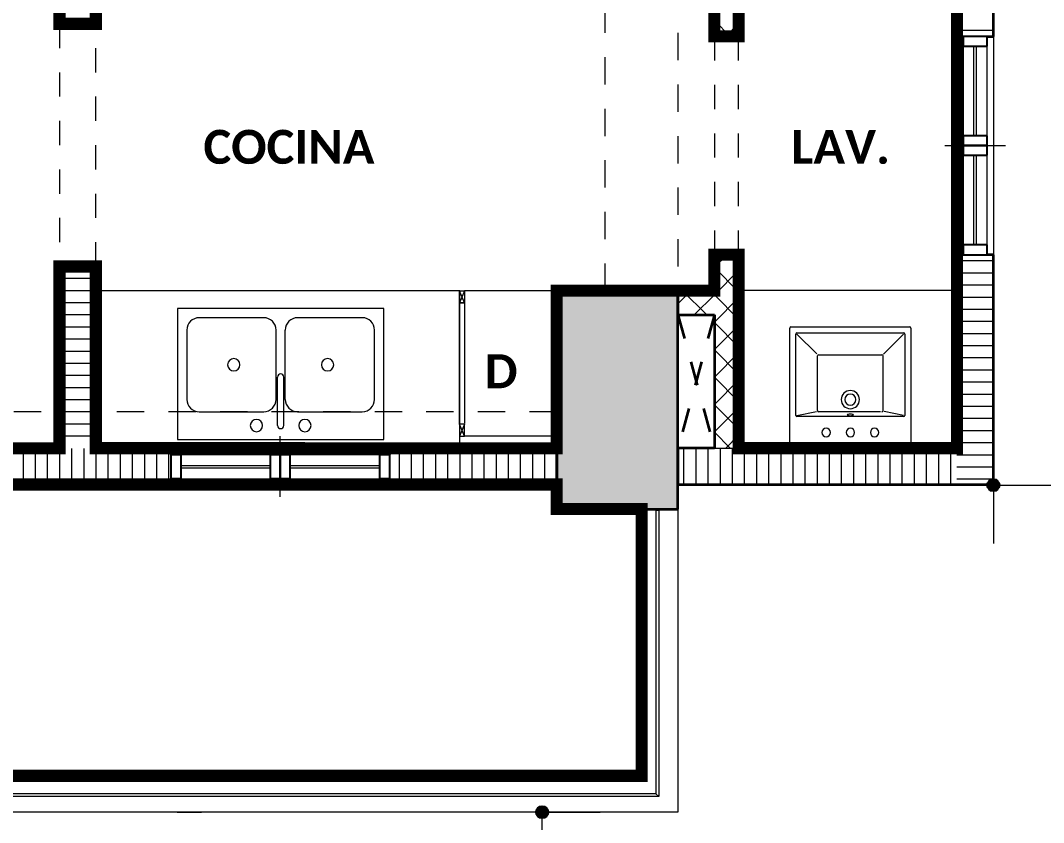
# Model space of a CAD drawing. Header units: metres. Extents: x -144 to 1000, y -717 to 29.
# Drawn here: x 563.751 to 567.968, y -569.413 to -566.106 of the extents above; entities that cross this region are included whole.
import ezdxf

# ---------------------------------------------------------------- set-up
doc = ezdxf.new("R2010")
doc.units = ezdxf.units.M
doc.linetypes.add('Basculante', pattern=[0.11625, 0.075, -0.04125])
doc.linetypes.add('basculante modificado', pattern=[0.18, 0.1125, -0.0675])
doc.layers.get('0').update_dxf_attribs({"color": 1})
doc.layers.add('00-MEDICION', color=30, linetype='Continuous')
for name, color, linetype, lineweight in [('A-ANNO-DIMS', 1, 'Continuous', 9), ('A-DETL', 1, 'Continuous', 9), ('A-DETL-GENF', 1, 'Continuous', 9), ('A-DETL-MEDM', 1, 'Continuous', 30), ('A-FLOR', 2, 'Continuous', 9), ('A-FLOR-HRAL', 1, 'Continuous', 9), ('A-GLAZ', 1, 'Continuous', 9), ('A-WALL', 4, 'Continuous', 9), ('G-ANNO-TEXT', 2, 'Continuous', 9), ('I-FURN', 2, 'Continuous', 9), ('P-SANR-FIXT', 1, 'Continuous', 9), ('S-COLS', 7, 'Continuous', 9)]:
    doc.layers.add(name, color=color, linetype=linetype, lineweight=lineweight)
doc.layers.add('A-WALL-PATT', color=7, linetype='Continuous', lineweight=35, true_color=0x9c9c9c)
doc.styles.add('Calibri_B', font='calibrib.ttf', dxfattribs={"height": 0.165})

# ---------------------------------------------------------------- blocks, each defined once
blk = doc.blocks.new('O')
at = {"layer": 'S-COLS', "true_color": 0x5c5c5c}
h = blk.add_hatch(color=251, dxfattribs=at)
h.paths.add_polyline_path([(553.0027, -505.1188), (553.5027, -505.1188), (553.5027, -504.2188), (553.0027, -504.2188), (553.0027, -504.9427)])
h.paths.add_polyline_path([(570.8025, -505.1188), (571.3025, -505.1188), (571.3025, -504.2188), (570.8025, -504.2188), (570.8025, -504.9427)])
h.paths.add_polyline_path([(561.2027, -505.1187), (561.2027, -504.2187), (560.7027, -504.2187), (560.7027, -505.1187)])
h.paths.add_polyline_path([(557.3242, -497.4187), (558.9027, -497.4187), (558.9024, -496.9188), (557.2025, -496.9188), (557.2025, -494.7688), (558.9028, -494.7688), (558.9024, -494.2688), (556.9025, -494.2688), (556.9025, -497.4187), (557.0866, -497.4187)])
h.paths.add_polyline_path([(567.1118, -497.4187), (567.5028, -497.4187), (567.5028, -494.2687), (567.0028, -494.2687), (567.0028, -497.4187)])
h.paths.add_polyline_path([(570.9028, -497.4187), (571.3028, -497.4187), (571.3028, -496.7188), (570.9028, -496.7188), (570.9028, -497.3138)])
h.paths.add_polyline_path([(560.7027, -497.4187), (561.2027, -497.4187), (561.2027, -496.5187), (560.7027, -496.5187), (560.7027, -497.3138)])
h.paths.add_polyline_path([(553.5027, -497.4187), (553.5027, -496.7188), (553.0027, -496.7188), (553.0027, -497.4187), (553.2754, -497.4187)])
h.paths.add_polyline_path([(560.7028, -495.1688), (561.2028, -495.1688), (561.2028, -494.2688), (560.7028, -494.2688), (560.7028, -494.2981)])
h.paths.add_polyline_path([(553.5025, -494.9688), (553.5025, -494.2677), (553.0025, -494.2688), (553.0025, -494.9688), (553.2775, -494.9688)])
h.paths.add_polyline_path([(571.0784, -494.9688), (571.3028, -494.9688), (571.3028, -494.2677), (570.9028, -494.2677), (570.9028, -494.9688), (570.9839, -494.9688)])
h.paths.add_polyline_path([(560.7777, -486.2688), (561.2027, -486.2688), (561.2027, -485.3688), (560.7027, -485.3688), (560.7027, -486.2688)])
h.paths.add_polyline_path([(571.3027, -486.2688), (571.3027, -485.3688), (570.8027, -485.3688), (570.8027, -486.2688), (571.2277, -486.2688)])
h.paths.add_polyline_path([(553.2027, -485.6688), (554.1027, -485.6688), (554.1027, -485.1688), (553.2027, -485.1688), (553.2027, -485.5388)])
at = {"layer": 'A-DETL', "color": 7, "linetype": 'basculante modificado'}
for p, q in [((571.0025, -504.2187), (571.0025, -497.4187)), ((571.3025, -497.4187), (571.3025, -504.2187)), ((570.8025, -504.7177), (561.2027, -504.7177)), ((561.2018, -505.0177), (570.8025, -505.0177))]:
    blk.add_line(p, q, dxfattribs=at)
at = {"layer": 'A-DETL', "color": 7, "linetype": 'Basculante', "lineweight": 35}
for p, q in [((571.4527, -504.3188), (571.3025, -504.8677)), ((571.3025, -504.3188), (571.4527, -504.8677))]:
    blk.add_line(p, q, dxfattribs=at)
at = {"layer": 'A-DETL', "color": 253, "true_color": 0xb6b6b6}
blk.add_line((569.238, -506.3686), (569.338, -506.3686), dxfattribs=at)
at = {"layer": 'A-DETL-GENF', "linetype": 'Basculante'}
for p, q in [((568.753, -503.1187), (568.753, -504.1187)), ((568.903, -504.1187), (568.903, -503.1187)), ((571.4527, -503.1702), (571.4527, -504.0702)), ((571.5527, -504.0702), (571.5527, -503.1702))]:
    blk.add_line(p, q, dxfattribs=at)
at = {"layer": 'A-DETL-GENF', "lineweight": 25}
for p, q in [((572.4777, -503.1702), (572.4777, -503.2102)), ((572.5777, -503.1702), (572.4777, -503.1702)), ((572.5777, -503.2102), (572.5777, -503.1702)), ((572.4777, -503.2102), (572.5777, -503.2102)), ((572.4777, -503.5802), (572.4777, -503.6202)), ((572.5777, -503.5802), (572.4777, -503.5802)), ((572.5777, -503.6202), (572.5777, -503.5802)), ((572.4777, -503.6202), (572.5777, -503.6202)), ((572.4777, -503.6202), (572.4777, -503.6602)), ((572.5777, -503.6202), (572.4777, -503.6202)), ((572.4777, -503.6602), (572.5777, -503.6602)), ((572.5777, -503.6602), (572.5777, -503.6202)), ((572.4777, -504.0302), (572.4777, -504.0702)), ((572.5777, -504.0302), (572.4777, -504.0302)), ((572.5777, -504.0702), (572.5777, -504.0302)), ((572.4777, -504.0702), (572.5777, -504.0702)), ((569.213, -504.8938), (569.253, -504.8938)), ((569.213, -504.9938), (569.213, -504.8938)), ((569.253, -504.8938), (569.253, -504.9938)), ((569.623, -504.8938), (569.663, -504.8938)), ((569.623, -504.9938), (569.623, -504.8938)), ((569.663, -504.8938), (569.703, -504.8938)), ((569.663, -504.9938), (569.663, -504.8938)), ((569.663, -504.8938), (569.663, -504.9938)), ((569.703, -504.8938), (569.703, -504.9938)), ((570.073, -504.8938), (570.113, -504.8938)), ((570.073, -504.9938), (570.073, -504.8938)), ((570.113, -504.8938), (570.113, -504.9938)), ((569.253, -504.9938), (569.213, -504.9938)), ((569.663, -504.9938), (569.623, -504.9938)), ((569.703, -504.9938), (569.663, -504.9938)), ((570.113, -504.9938), (570.073, -504.9938))]:
    blk.add_line(p, q, dxfattribs=at)
at = {"layer": 'A-DETL-GENF'}
for p, q in [((572.4777, -503.5802), (572.4777, -503.2102)), ((572.5227, -503.5802), (572.5227, -503.2102)), ((572.5327, -503.5802), (572.5327, -503.2102)), ((572.5777, -503.5802), (572.5777, -503.2102)), ((572.4777, -504.0302), (572.4777, -503.6602)), ((572.5227, -504.0302), (572.5227, -503.6602)), ((572.5327, -504.0302), (572.5327, -503.6602)), ((572.5777, -504.0302), (572.5777, -503.6602)), ((569.253, -504.8938), (569.623, -504.8938)), ((569.703, -504.8938), (570.073, -504.8938)), ((569.253, -504.9388), (569.623, -504.9388)), ((569.253, -504.9488), (569.623, -504.9488)), ((569.703, -504.9388), (570.073, -504.9388)), ((569.703, -504.9488), (570.073, -504.9488)), ((569.253, -504.9938), (569.623, -504.9938)), ((569.703, -504.9938), (570.073, -504.9938))]:
    blk.add_line(p, q, dxfattribs=at)
at = {"layer": 'A-DETL-MEDM'}
for p, q in [((568.903, -503.1187), (568.753, -503.1187)), ((571.5527, -503.1702), (571.4527, -503.1702)), ((571.4527, -504.0702), (571.5527, -504.0702)), ((568.753, -504.1187), (568.903, -504.1187))]:
    blk.add_line(p, q, dxfattribs=at)
at = {"layer": 'A-FLOR'}
for p, q in [((570.4027, -504.2187), (568.903, -504.2187)), ((570.4027, -504.8677), (570.4027, -504.2187)), ((572.4527, -504.2177), (571.5527, -504.2177)), ((568.903, -504.8677), (570.4027, -504.8677))]:
    blk.add_line(p, q, dxfattribs=at)
at = {"layer": 'A-FLOR-HRAL'}
for p, q in [((571.2117, -505.1236), (571.2237, -505.1236)), ((571.2117, -505.1236), (571.2117, -506.2926)), ((571.2237, -505.1236), (571.2237, -506.3046)), ((571.2117, -506.2926), (565.6527, -506.2926)), ((571.2237, -506.3046), (565.6527, -506.3046)), ((571.2237, -506.3046), (571.2117, -506.2926))]:
    blk.add_line(p, q, dxfattribs=at)
at = {"layer": 'A-GLAZ'}
for p, q in [((572.4777, -503.1702), (572.5777, -503.1702)), ((572.4777, -503.1702), (572.4777, -503.6202)), ((572.5777, -503.6202), (572.5777, -503.1702)), ((572.4027, -503.6202), (572.6527, -503.6202)), ((572.4777, -503.6202), (572.5777, -503.6202)), ((572.4777, -503.6202), (572.5777, -503.6202)), ((572.4777, -503.6202), (572.4777, -504.0702)), ((572.5777, -504.0702), (572.5777, -503.6202)), ((572.4777, -504.0702), (572.5777, -504.0702)), ((569.663, -505.0688), (569.663, -504.8188)), ((569.663, -504.8938), (569.213, -504.8938)), ((569.213, -504.8938), (569.213, -504.9938)), ((570.113, -504.8938), (569.663, -504.8938)), ((569.663, -504.8938), (569.663, -504.9938)), ((569.663, -504.8938), (569.663, -504.9938)), ((570.113, -504.8938), (570.113, -504.9938)), ((569.213, -504.9938), (569.663, -504.9938)), ((569.663, -504.9938), (570.113, -504.9938))]:
    blk.add_line(p, q, dxfattribs=at)
at = {"layer": 'A-WALL', "lineweight": 35}
for p, q in [((568.753, -499.1187), (568.753, -503.1187)), ((568.903, -503.1187), (568.903, -502.3727)), ((571.4527, -502.3727), (571.4527, -503.1702)), ((571.5527, -503.1702), (571.5527, -502.3727)), ((572.4527, -502.3727), (572.4527, -503.1702)), ((572.6027, -503.1702), (572.6027, -502.3727)), ((572.4527, -503.1702), (572.4777, -503.1702)), ((572.5777, -503.1702), (572.6027, -503.1702)), ((571.4527, -504.0702), (571.4527, -504.2188)), ((571.5527, -504.8677), (571.5527, -504.0702)), ((572.4527, -504.0702), (572.4527, -504.8677)), ((572.4777, -504.0702), (572.4527, -504.0702)), ((572.6027, -504.0702), (572.5777, -504.0702)), ((572.6027, -505.0177), (572.6027, -504.0702)), ((568.753, -504.1187), (568.753, -504.8688)), ((568.903, -504.8688), (568.903, -504.1187)), ((571.4527, -504.2188), (571.3025, -504.2188)), ((571.3025, -504.2188), (571.3025, -504.3188)), ((571.3025, -504.3188), (571.4527, -504.3188)), ((571.4527, -504.3188), (571.4527, -504.8677)), ((568.753, -504.8688), (568.4529, -504.8688)), ((569.213, -504.8688), (568.903, -504.8688)), ((569.213, -504.8938), (569.213, -504.8688)), ((570.8027, -504.8688), (570.113, -504.8688)), ((570.113, -504.8688), (570.113, -504.8938)), ((570.8027, -505.0188), (570.8027, -504.8688)), ((571.4527, -504.8677), (571.3025, -504.8677)), ((571.3025, -504.8677), (571.3025, -505.0177)), ((572.4527, -504.8677), (571.5527, -504.8677)), ((569.213, -505.0188), (569.213, -504.9938)), ((570.113, -504.9938), (570.113, -505.0188)), ((568.4529, -505.0188), (569.213, -505.0188)), ((570.113, -505.0188), (570.8027, -505.0188)), ((571.3025, -505.0177), (572.6027, -505.0177))]:
    blk.add_line(p, q, dxfattribs=at)
at = {"layer": 'A-WALL'}
for p, q in [((572.4527, -504.0702), (572.4527, -503.1702)), ((572.6027, -503.1702), (572.6027, -504.0702)), ((569.213, -504.8688), (570.113, -504.8688)), ((571.4527, -504.8677), (571.5527, -504.8677)), ((570.113, -505.0188), (569.213, -505.0188)), ((571.1525, -506.2186), (571.1525, -505.1188)), ((571.3025, -505.1188), (571.3025, -506.3686)), ((565.6527, -506.2186), (571.1525, -506.2186)), ((571.3025, -506.3686), (565.6527, -506.3686))]:
    blk.add_line(p, q, dxfattribs=at)
at = {"layer": 'A-WALL-PATT', "color": 8, "lineweight": 5, "true_color": 0x747474}
for p, q in [((571.5179, -503.1702), (571.4527, -503.105)), ((571.4997, -503.1702), (571.5527, -503.1172)), ((571.4527, -504.1223), (571.5048, -504.0702)), ((571.5527, -504.1101), (571.5128, -504.0702)), ((571.5527, -504.2232), (571.4527, -504.1232)), ((571.4527, -504.2354), (571.5527, -504.1354)), ((571.3025, -504.2725), (571.3562, -504.2188)), ((571.4219, -504.3188), (571.3219, -504.2188)), ((571.3694, -504.3188), (571.4527, -504.2354)), ((571.4527, -504.2364), (571.4351, -504.2188)), ((571.5527, -504.3364), (571.4527, -504.2364)), ((571.4527, -504.3486), (571.5527, -504.2486)), ((571.3088, -504.3188), (571.3025, -504.3125)), ((571.5527, -504.4495), (571.4527, -504.3495)), ((571.4527, -504.4617), (571.5527, -504.3617)), ((571.5527, -504.5626), (571.4527, -504.4626)), ((571.4527, -504.5748), (571.5527, -504.4748)), ((571.5527, -504.6758), (571.4527, -504.5758)), ((571.4527, -504.688), (571.5527, -504.588)), ((571.5527, -504.7889), (571.4527, -504.6889)), ((571.4527, -504.8011), (571.5527, -504.7011)), ((571.5183, -504.8677), (571.4527, -504.802)), ((571.4992, -504.8677), (571.5527, -504.8142))]:
    blk.add_line(p, q, dxfattribs=at)
at = {"layer": 'A-WALL-PATT', "color": 8, "lineweight": 5, "true_color": 0x727272}
for p, q in [((572.4527, -503.1448), (572.6027, -503.1448)), ((568.903, -504.1188), (568.753, -504.1188)), ((572.4527, -504.0948), (572.6027, -504.0948)), ((572.4527, -504.1448), (572.6027, -504.1448)), ((568.903, -504.1688), (568.753, -504.1688)), ((572.4527, -504.1948), (572.6027, -504.1948)), ((568.903, -504.2188), (568.753, -504.2188)), ((572.4527, -504.2448), (572.6027, -504.2448)), ((568.903, -504.2688), (568.753, -504.2688)), ((568.903, -504.3188), (568.753, -504.3188)), ((572.4527, -504.2948), (572.6027, -504.2948)), ((568.903, -504.3688), (568.753, -504.3688)), ((572.4527, -504.3448), (572.6027, -504.3448)), ((568.903, -504.4188), (568.753, -504.4188)), ((572.4527, -504.3948), (572.6027, -504.3948)), ((572.4527, -504.4448), (572.6027, -504.4448)), ((568.903, -504.4688), (568.753, -504.4688)), ((572.4527, -504.4948), (572.6027, -504.4948)), ((568.903, -504.5188), (568.753, -504.5188)), ((572.4527, -504.5448), (572.6027, -504.5448)), ((568.903, -504.5688), (568.753, -504.5688)), ((568.903, -504.6188), (568.753, -504.6188)), ((572.4527, -504.5948), (572.6027, -504.5948)), ((568.903, -504.6688), (568.753, -504.6688)), ((572.4527, -504.6448), (572.6027, -504.6448)), ((572.4527, -504.6948), (572.6027, -504.6948)), ((568.903, -504.7188), (568.753, -504.7188)), ((572.4527, -504.7448), (572.6027, -504.7448)), ((568.903, -504.7688), (568.753, -504.7688)), ((572.4527, -504.7948), (572.6027, -504.7948)), ((568.903, -504.8188), (568.753, -504.8188)), ((568.6027, -504.8688), (568.6027, -505.0188)), ((568.6527, -504.8688), (568.6527, -505.0188)), ((568.7027, -504.8688), (568.7027, -505.0188)), ((568.7527, -504.8688), (568.7527, -505.0188)), ((568.8027, -504.8688), (568.8027, -505.0188)), ((568.8527, -504.8688), (568.8527, -505.0188)), ((568.9027, -504.8688), (568.9027, -505.0188)), ((568.9527, -504.8688), (568.9527, -505.0188)), ((569.0027, -504.8688), (569.0027, -505.0188)), ((569.0527, -504.8688), (569.0527, -505.0188)), ((569.1027, -504.8688), (569.1027, -505.0188)), ((569.1527, -504.8688), (569.1527, -505.0188)), ((569.2027, -504.8688), (569.2027, -505.0188)), ((570.1527, -504.8688), (570.1527, -505.0188)), ((570.2027, -504.8688), (570.2027, -505.0188)), ((570.2527, -504.8688), (570.2527, -505.0188)), ((570.3027, -504.8688), (570.3027, -505.0188)), ((570.3527, -504.8688), (570.3527, -505.0188)), ((570.4027, -504.8688), (570.4027, -505.0188)), ((570.4527, -504.8688), (570.4527, -505.0188)), ((570.5027, -504.8688), (570.5027, -505.0188)), ((570.5527, -504.8688), (570.5527, -505.0188)), ((570.6027, -504.8688), (570.6027, -505.0188)), ((570.6527, -504.8688), (570.6527, -505.0188)), ((570.7027, -504.8688), (570.7027, -505.0188)), ((570.7527, -504.8688), (570.7527, -505.0188)), ((571.3273, -505.0177), (571.3273, -504.8677)), ((571.3773, -505.0177), (571.3773, -504.8677)), ((571.4273, -505.0177), (571.4273, -504.8677)), ((571.4773, -505.0177), (571.4773, -504.8677)), ((571.5273, -505.0177), (571.5273, -504.8677)), ((571.5773, -505.0177), (571.5773, -504.8677)), ((571.6273, -505.0177), (571.6273, -504.8677)), ((571.6773, -505.0177), (571.6773, -504.8677)), ((571.7273, -505.0177), (571.7273, -504.8677)), ((571.7773, -505.0177), (571.7773, -504.8677)), ((571.8273, -505.0177), (571.8273, -504.8677)), ((571.8773, -505.0177), (571.8773, -504.8677)), ((571.9273, -505.0177), (571.9273, -504.8677)), ((571.9773, -505.0177), (571.9773, -504.8677)), ((572.0273, -505.0177), (572.0273, -504.8677)), ((572.0773, -505.0177), (572.0773, -504.8677)), ((572.1273, -505.0177), (572.1273, -504.8677)), ((572.1773, -505.0177), (572.1773, -504.8677)), ((572.2273, -505.0177), (572.2273, -504.8677)), ((572.2773, -505.0177), (572.2773, -504.8677)), ((572.3273, -505.0177), (572.3273, -504.8677)), ((572.3773, -505.0177), (572.3773, -504.8677)), ((572.4273, -505.0177), (572.4273, -504.8677)), ((572.4527, -504.8448), (572.6027, -504.8448)), ((572.4527, -504.8948), (572.6027, -504.8948)), ((572.4527, -504.9448), (572.6027, -504.9448)), ((572.4527, -504.9948), (572.6027, -504.9948))]:
    blk.add_line(p, q, dxfattribs=at)
at = {"layer": 'I-FURN'}
for p, q in [((570.4225, -504.2187), (570.4025, -504.2687)), ((570.4225, -504.2687), (570.4025, -504.2187)), ((570.4025, -504.2687), (570.4025, -504.2187)), ((570.4025, -504.2187), (570.4225, -504.2187)), ((570.7875, -504.2187), (570.4225, -504.2187)), ((570.4225, -504.2187), (570.4225, -504.2687)), ((570.8025, -504.2187), (570.7875, -504.2687)), ((570.8025, -504.2687), (570.7875, -504.2187)), ((570.8025, -504.2187), (570.7875, -504.2187)), ((570.7875, -504.2187), (570.7875, -504.2687)), ((570.8025, -504.2687), (570.8025, -504.2187)), ((570.4025, -504.7687), (570.4025, -504.2687)), ((570.4025, -504.2687), (570.4225, -504.2687)), ((570.4225, -504.2687), (570.4025, -504.2687)), ((570.4225, -504.2663), (570.4225, -504.7663)), ((570.8025, -504.2687), (570.7875, -504.2687)), ((570.7875, -504.2687), (570.7875, -504.7687)), ((570.7875, -504.2687), (570.8025, -504.2687)), ((570.8025, -504.7687), (570.8025, -504.2687)), ((570.4225, -504.7687), (570.4025, -504.7687)), ((570.4225, -504.7687), (570.4025, -504.8187)), ((570.4225, -504.8187), (570.4025, -504.7687)), ((570.4025, -504.7687), (570.4025, -504.8187)), ((570.4225, -504.7687), (570.4025, -504.7687)), ((570.4225, -504.8187), (570.4225, -504.7687)), ((570.7875, -504.7687), (570.8025, -504.7687)), ((570.8025, -504.7687), (570.7875, -504.8187)), ((570.8025, -504.8187), (570.7875, -504.7687)), ((570.7875, -504.8187), (570.7875, -504.7687)), ((570.7875, -504.7687), (570.8025, -504.7687)), ((570.8025, -504.7687), (570.8025, -504.8187)), ((570.4025, -504.8187), (570.4225, -504.8187)), ((570.7875, -504.8187), (570.4225, -504.8187)), ((570.8025, -504.8187), (570.7875, -504.8187))]:
    blk.add_line(p, q, dxfattribs=at)
at = {"layer": 'P-SANR-FIXT'}
for p, q in [((570.0899, -504.292), (569.2399, -504.292)), ((569.2399, -504.292), (569.2399, -504.832)), ((570.0899, -504.832), (570.0899, -504.292)), ((569.595, -504.3301), (569.3288, -504.3301)), ((570.001, -504.3301), (569.7347, -504.3301)), ((571.7632, -504.8627), (571.7632, -504.3727)), ((571.7682, -504.3677), (572.2572, -504.3677)), ((572.2622, -504.3727), (572.2622, -504.8627)), ((569.278, -504.3809), (569.278, -504.6669)), ((569.6458, -504.6669), (569.6458, -504.3809)), ((569.6839, -504.6669), (569.6839, -504.3809)), ((570.0518, -504.6669), (570.0518, -504.3809)), ((571.7882, -504.7327), (571.7882, -504.3977)), ((571.7932, -504.3927), (572.2322, -504.3927)), ((571.7932, -504.3977), (571.8751, -504.4796)), ((572.2322, -504.3977), (572.1499, -504.48)), ((572.2372, -504.3977), (572.2372, -504.7327)), ((571.8782, -504.7126), (571.8782, -504.4877)), ((571.8832, -504.4827), (572.1432, -504.4827)), ((572.1482, -504.7126), (572.1482, -504.4877)), ((569.6522, -504.7748), (569.6522, -504.5747)), ((569.6776, -504.7748), (569.6776, -504.5747)), ((569.3288, -504.7177), (569.595, -504.7177)), ((569.7347, -504.7177), (570.001, -504.7177)), ((571.7932, -504.7327), (571.8732, -504.7167)), ((572.2322, -504.7377), (571.7932, -504.7377)), ((571.8867, -504.7176), (571.8832, -504.7176)), ((572.1368, -504.7176), (571.8867, -504.7176)), ((572.2322, -504.7327), (572.1525, -504.7172)), ((569.2399, -504.832), (570.0899, -504.832))]:
    blk.add_line(p, q, dxfattribs=at)
for centre, radius, start, end in [((569.3288, -504.3809), 0.0508, 90, 180), ((569.595, -504.3809), 0.0508, 0, 90), ((569.7347, -504.3809), 0.0508, 90, 180), ((570.001, -504.3809), 0.0508, 0, 90), ((571.7682, -504.3727), 0.005, 90, 180), ((572.2572, -504.3727), 0.005, 0, 90), ((571.7932, -504.3977), 0.005, 90, 180), ((572.2322, -504.3977), 0.005, 0, 90), ((569.4714, -504.5239), 0.0254, 0, 180), ((569.8583, -504.5239), 0.0254, 0, 180), ((571.8832, -504.4877), 0.005, 90, 180), ((572.1432, -504.4877), 0.005, 0, 90), ((569.4714, -504.5239), 0.0254, 180, 0), ((569.8583, -504.5239), 0.0254, 180, 0), ((569.6649, -504.5747), 0.0127, 0, 180), ((572.0132, -504.6677), 0.0375, 0, 180), ((569.3288, -504.6669), 0.0508, 180, 270), ((569.595, -504.6669), 0.0508, 270, 0), ((569.7347, -504.6669), 0.0508, 180, 270), ((570.001, -504.6669), 0.0508, 270, 0), ((572.0132, -504.6677), 0.0375, 180, 0), ((572.0132, -504.6677), 0.023, 0, 180), ((572.0132, -504.6677), 0.023, 180, 0), ((571.8832, -504.7126), 0.005, 180, 270), ((572.1432, -504.7126), 0.005, 270, 0), ((569.5649, -504.7748), 0.0254, 0, 180), ((569.7649, -504.7748), 0.0254, 0, 180), ((571.7932, -504.7327), 0.005, 180, 270), ((572.2322, -504.7327), 0.005, 270, 0), ((569.5649, -504.7748), 0.0254, 180, 0), ((569.6649, -504.7748), 0.0127, 180, 0), ((569.7649, -504.7748), 0.0254, 180, 0), ((571.9132, -504.8033), 0.0175, 0, 180), ((572.0132, -504.8033), 0.0175, 0, 180), ((572.1132, -504.8033), 0.0175, 0, 180), ((571.9132, -504.8033), 0.0175, 180, 0), ((572.0132, -504.8033), 0.0175, 180, 0), ((572.1132, -504.8033), 0.0175, 180, 0), ((571.7682, -504.8627), 0.005, 180, 270), ((572.2572, -504.8627), 0.005, 270, 0)]:
    blk.add_arc(centre, radius, start, end, dxfattribs=at)
for start_param, end_param in [(3.141593, 6.283185), (0, 3.141593)]:
    blk.add_ellipse((572.0132, -504.7309), major_axis=(-0.0125, 0), ratio=0.247617, start_param=start_param, end_param=end_param, dxfattribs=at)
at = {"layer": 'S-COLS', "lineweight": 35}
for p, q in [((571.3025, -504.2188), (570.8025, -504.2188)), ((570.8025, -504.2188), (570.8025, -505.1188)), ((571.3025, -505.1188), (571.3025, -504.2188)), ((570.8025, -505.1188), (571.3025, -505.1188))]:
    blk.add_line(p, q, dxfattribs=at)
at = {"layer": 'G-ANNO-TEXT', "style": 'Calibri_B'}
for s, p in [('COCINA', (569.3464, -503.6956)), ('LAV.', (571.7694, -503.6956)), ('D', (570.5052, -504.6209))]:
    blk.add_text(s, height=0.14, dxfattribs=at).set_placement(p)
blk = doc.blocks.new('OOOO')
at = {"layer": 'A-ANNO-DIMS', "lineweight": 25, "true_color": 0x0000ff}
h = blk.add_hatch(color=5, dxfattribs=at)
edge = h.paths.add_edge_path()
edge.add_arc((615.8859, -511.4766), 0.025, 0, 360)
h = blk.add_hatch(color=5, dxfattribs=at)
edge = h.paths.add_edge_path()
edge.add_arc((614.0256, -512.8245), 0.025, 0, 360)
at = {"layer": 'A-ANNO-DIMS', "color": 5, "true_color": 0x0000ff}
for p, q in [((615.8859, -511.4766), (615.8859, -511.2366)), ((615.8859, -511.4766), (619.0704, -511.4766)), ((615.8859, -511.4766), (615.8859, -511.7166)), ((614.0256, -512.8245), (613.7856, -512.8245)), ((614.0256, -514.9831), (614.0256, -512.8245)), ((614.0256, -512.8245), (614.2656, -512.8245))]:
    blk.add_line(p, q, dxfattribs=at)
at = {"layer": 'A-ANNO-DIMS', "color": 5, "lineweight": 25, "true_color": 0x0000ff}
for centre in [(615.8859, -511.4766), (614.0256, -512.8245)]:
    blk.add_circle(centre, 0.025, dxfattribs=at)
at = {"layer": 'A-FLOR-HRAL'}
blk.add_line((614.507, -512.7605), (614.495, -512.7485), dxfattribs=at)

msp = doc.modelspace()

# ---------------------------------------------------------------- linework, layer by layer
at = {"layer": '00-MEDICION'}
msp.add_lwpolyline([(563.6115, -567.87, 0.05, 0.05, 0), (563.6115, -568.0189, 0.05, 0.05, 0), (565.9611, -568.0189, 0.05, 0.05, 0), (565.9611, -568.12, 0.05, 0.05, 0), (566.3111, -568.12, 0.05, 0.05, 0), (566.3111, -569.2199, 0.05, 0.05, 0), (560.8114, -569.2199, 0.05, 0.05, 0), (560.8114, -568.0189, 0.05, 0.05, 0), (561.0115, -568.0189, 0.05, 0.05, 0), (561.0114, -567.87, 0.05, 0.05, 0), (560.7614, -567.87, 0.05, 0.05, 0), (560.7614, -563.4199, 0.05, 0.05, 0), (559.3112, -563.4199, 0.05, 0.05, 0), (559.3112, -561.7699, 0, 0, 0)], format="xyseb", dxfattribs=at)
at = {"layer": '00-MEDICION', "const_width": 0.05}
for points in [[(564.0616, -565.3739), (564.0616, -566.1199), (563.9116, -566.1199), (563.9116, -561.9701)], [(563.6115, -567.87), (563.9116, -567.87), (563.9116, -567.1201), (564.0616, -567.1201), (564.0616, -567.8689), (565.9611, -567.87), (565.9611, -567.22), (566.4611, -567.2199), (566.6113, -567.22), (566.6113, -567.0714), (566.7113, -567.0714), (566.7113, -567.8689), (567.6113, -567.8689), (567.611, -565.3739)], [(566.7113, -565.3739), (566.7113, -566.1714), (566.6113, -566.1714), (566.6113, -565.3739)]]:
    msp.add_lwpolyline(points, dxfattribs=at)

# ---------------------------------------------------------------- block references
at = {"color": 3}
for name, p in [('O', (-4.8414, -63.0012)), ('OOOO', (-48.1246, -56.5454))]:
    msp.add_blockref(name, p, dxfattribs=at)

doc.saveas('drawing.dxf')
